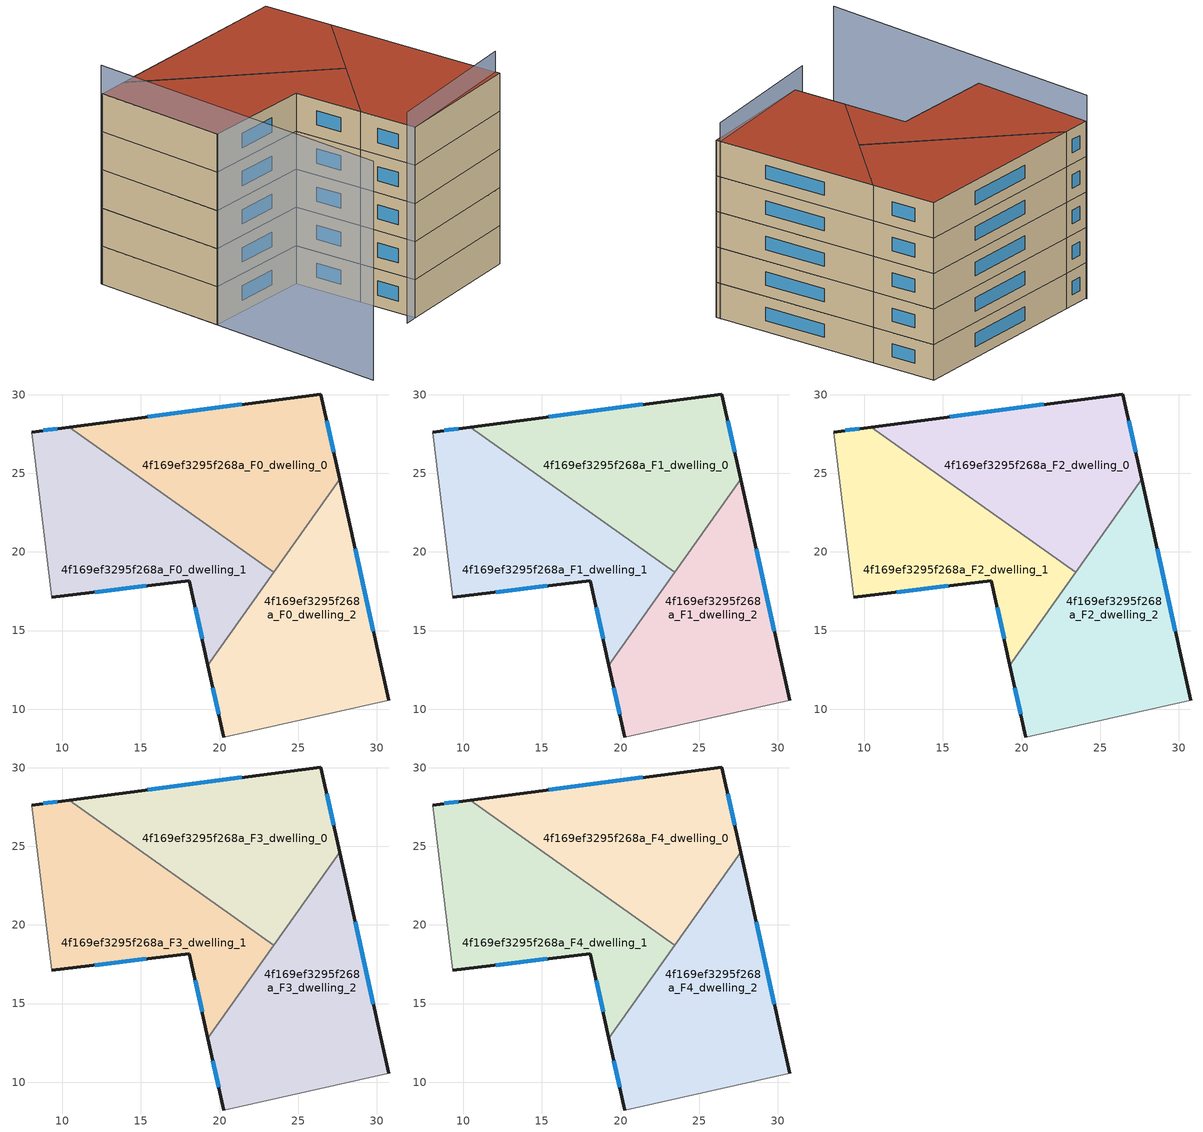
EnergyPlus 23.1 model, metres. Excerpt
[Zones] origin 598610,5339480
4f169ef3295f268a_F0_dwelling_0
 floor ground (EU_floor_Construction): 26.45,30.04 27.65,24.63 23.45,18.71 10.43,27.94 z0
 wall outside (EU_wall_Construction): 27.65,24.63 26.45,30.04 10.43,27.94 z0:3
 wall to 4f169ef3295f268a_F0_dwelling_1 (EU_wall_Construction): 10.43,27.94 23.45,18.71 z0:3
 wall to 4f169ef3295f268a_F0_dwelling_2 (EU_wall_Construction): 23.45,18.71 27.65,24.63 z0:3
 window (EU_Window_Construction): 27.27,26.33 26.82,28.35 / 21.43,29.38 15.45,28.6 z0.94:2.06
4f169ef3295f268a_F0_dwelling_1
 floor ground (EU_floor_Construction): 23.45,18.71 19.27,12.8 18.08,18.17 9.31,17.12 8.05,27.63 10.43,27.94 z0
 wall outside (EU_wall_Construction): 9.31,17.12 18.08,18.17 19.27,12.8 / 10.43,27.94 8.05,27.63 z0:3
 wall adiabatic (EU_wall_Construction): 8.05,27.63 9.31,17.12 z0:3
 wall to 4f169ef3295f268a_F0_dwelling_2 (EU_wall_Construction): 19.27,12.8 23.45,18.71 z0:3
 window (EU_Window_Construction): 18.45,16.49 18.89,14.48 / 12.06,17.45 15.33,17.84 / 9.68,27.84 8.8,27.72 z0.94:2.06
4f169ef3295f268a_F0_dwelling_2
 floor ground (EU_floor_Construction): 27.65,24.63 30.77,10.55 20.28,8.23 19.27,12.8 z0
 wall outside (EU_wall_Construction): 19.27,12.8 20.28,8.23 / 30.77,10.55 27.65,24.63 z0:3
 wall adiabatic (EU_wall_Construction): 20.28,8.23 30.77,10.55 z0:3
 window (EU_Window_Construction): 19.58,11.37 19.96,9.66 / 29.79,14.97 28.63,20.22 z0.94:2.06
4f169ef3295f268a_F1_dwelling_0
 floor to 4f169ef3295f268a_F0_dwelling_0 (EU_floor_Construction): 26.45,30.04 27.65,24.63 23.45,18.71 10.43,27.94 z3
 wall outside (EU_wall_Construction): 27.65,24.63 26.45,30.04 10.43,27.94 z3:6
 wall to 4f169ef3295f268a_F1_dwelling_1 (EU_wall_Construction): 10.43,27.94 23.45,18.71 z3:6
 wall to 4f169ef3295f268a_F1_dwelling_2 (EU_wall_Construction): 23.45,18.71 27.65,24.63 z3:6
 window (EU_Window_Construction): 27.27,26.33 26.82,28.35 / 21.43,29.38 15.45,28.6 z3.94:5.06
4f169ef3295f268a_F1_dwelling_1
 floor to 4f169ef3295f268a_F0_dwelling_1 (EU_floor_Construction): 23.45,18.71 19.27,12.8 18.08,18.17 9.31,17.12 8.05,27.63 10.43,27.94 z3
 wall outside (EU_wall_Construction): 9.31,17.12 18.08,18.17 19.27,12.8 / 10.43,27.94 8.05,27.63 z3:6
 wall adiabatic (EU_wall_Construction): 8.05,27.63 9.31,17.12 z3:6
 wall to 4f169ef3295f268a_F1_dwelling_2 (EU_wall_Construction): 19.27,12.8 23.45,18.71 z3:6
 window (EU_Window_Construction): 18.45,16.49 18.89,14.48 / 12.06,17.45 15.33,17.84 / 9.68,27.84 8.8,27.72 z3.94:5.06
4f169ef3295f268a_F1_dwelling_2
 floor to 4f169ef3295f268a_F0_dwelling_2 (EU_floor_Construction): 27.65,24.63 30.77,10.55 20.28,8.23 19.27,12.8 z3
 wall outside (EU_wall_Construction): 19.27,12.8 20.28,8.23 / 30.77,10.55 27.65,24.63 z3:6
 wall adiabatic (EU_wall_Construction): 20.28,8.23 30.77,10.55 z3:6
 window (EU_Window_Construction): 19.58,11.37 19.96,9.66 / 29.79,14.97 28.63,20.22 z3.94:5.06
4f169ef3295f268a_F2_dwelling_0
 floor to 4f169ef3295f268a_F1_dwelling_0 (EU_floor_Construction): 26.45,30.04 27.65,24.63 23.45,18.71 10.43,27.94 z6
 wall outside (EU_wall_Construction): 27.65,24.63 26.45,30.04 10.43,27.94 z6:9
 wall to 4f169ef3295f268a_F2_dwelling_1 (EU_wall_Construction): 10.43,27.94 23.45,18.71 z6:9
 wall to 4f169ef3295f268a_F2_dwelling_2 (EU_wall_Construction): 23.45,18.71 27.65,24.63 z6:9
 window (EU_Window_Construction): 27.27,26.33 26.82,28.35 / 21.43,29.38 15.45,28.6 z6.94:8.06
4f169ef3295f268a_F2_dwelling_1
 floor to 4f169ef3295f268a_F1_dwelling_1 (EU_floor_Construction): 23.45,18.71 19.27,12.8 18.08,18.17 9.31,17.12 8.05,27.63 10.43,27.94 z6
 wall outside (EU_wall_Construction): 9.31,17.12 18.08,18.17 19.27,12.8 / 10.43,27.94 8.05,27.63 z6:9
 wall adiabatic (EU_wall_Construction): 8.05,27.63 9.31,17.12 z6:9
 wall to 4f169ef3295f268a_F2_dwelling_2 (EU_wall_Construction): 19.27,12.8 23.45,18.71 z6:9
 window (EU_Window_Construction): 18.45,16.49 18.89,14.48 / 12.06,17.45 15.33,17.84 / 9.68,27.84 8.8,27.72 z6.94:8.06
4f169ef3295f268a_F2_dwelling_2
 floor to 4f169ef3295f268a_F1_dwelling_2 (EU_floor_Construction): 27.65,24.63 30.77,10.55 20.28,8.23 19.27,12.8 z6
 wall outside (EU_wall_Construction): 19.27,12.8 20.28,8.23 / 30.77,10.55 27.65,24.63 z6:9
 wall adiabatic (EU_wall_Construction): 20.28,8.23 30.77,10.55 z6:9
 window (EU_Window_Construction): 19.58,11.37 19.96,9.66 / 29.79,14.97 28.63,20.22 z6.94:8.06
4f169ef3295f268a_F3_dwelling_0
 floor to 4f169ef3295f268a_F2_dwelling_0 (EU_floor_Construction): 26.45,30.04 27.65,24.63 23.45,18.71 10.43,27.94 z9
 wall outside (EU_wall_Construction): 27.65,24.63 26.45,30.04 10.43,27.94 z9:12
 wall to 4f169ef3295f268a_F3_dwelling_1 (EU_wall_Construction): 10.43,27.94 23.45,18.71 z9:12
 wall to 4f169ef3295f268a_F3_dwelling_2 (EU_wall_Construction): 23.45,18.71 27.65,24.63 z9:12
 window (EU_Window_Construction): 27.27,26.33 26.82,28.35 / 21.43,29.38 15.45,28.6 z9.94:11.06
4f169ef3295f268a_F3_dwelling_1
 floor to 4f169ef3295f268a_F2_dwelling_1 (EU_floor_Construction): 23.45,18.71 19.27,12.8 18.08,18.17 9.31,17.12 8.05,27.63 10.43,27.94 z9
 wall outside (EU_wall_Construction): 9.31,17.12 18.08,18.17 19.27,12.8 / 10.43,27.94 8.05,27.63 z9:12
 wall adiabatic (EU_wall_Construction): 8.05,27.63 9.31,17.12 z9:12
 wall to 4f169ef3295f268a_F3_dwelling_2 (EU_wall_Construction): 19.27,12.8 23.45,18.71 z9:12
 window (EU_Window_Construction): 18.45,16.49 18.89,14.48 / 12.06,17.45 15.33,17.84 / 9.68,27.84 8.8,27.72 z9.94:11.06
4f169ef3295f268a_F3_dwelling_2
 floor to 4f169ef3295f268a_F2_dwelling_2 (EU_floor_Construction): 27.65,24.63 30.77,10.55 20.28,8.23 19.27,12.8 z9
 wall outside (EU_wall_Construction): 19.27,12.8 20.28,8.23 / 30.77,10.55 27.65,24.63 z9:12
 wall adiabatic (EU_wall_Construction): 20.28,8.23 30.77,10.55 z9:12
 window (EU_Window_Construction): 19.58,11.37 19.96,9.66 / 29.79,14.97 28.63,20.22 z9.94:11.06
4f169ef3295f268a_F4_dwelling_0
 floor to 4f169ef3295f268a_F3_dwelling_0 (EU_floor_Construction): 26.45,30.04 27.65,24.63 23.45,18.71 10.43,27.94 z12
 wall outside (EU_wall_Construction): 27.65,24.63 26.45,30.04 10.43,27.94 z12:15
 wall to 4f169ef3295f268a_F4_dwelling_1 (EU_wall_Construction): 10.43,27.94 23.45,18.71 z12:15
 wall to 4f169ef3295f268a_F4_dwelling_2 (EU_wall_Construction): 23.45,18.71 27.65,24.63 z12:15
 window (EU_Window_Construction): 27.27,26.33 26.82,28.35 / 21.43,29.38 15.45,28.6 z12.94:14.06
 roof outside (EU_roof_Construction): 23.45,18.71 27.65,24.63 26.45,30.04 10.43,27.94 z15
4f169ef3295f268a_F4_dwelling_1
 floor to 4f169ef3295f268a_F3_dwelling_1 (EU_floor_Construction): 23.45,18.71 19.27,12.8 18.08,18.17 9.31,17.12 8.05,27.63 10.43,27.94 z12
 wall outside (EU_wall_Construction): 9.31,17.12 18.08,18.17 19.27,12.8 / 10.43,27.94 8.05,27.63 z12:15
 wall adiabatic (EU_wall_Construction): 8.05,27.63 9.31,17.12 z12:15
 wall to 4f169ef3295f268a_F4_dwelling_2 (EU_wall_Construction): 19.27,12.8 23.45,18.71 z12:15
 window (EU_Window_Construction): 18.45,16.49 18.89,14.48 / 12.06,17.45 15.33,17.84 / 9.68,27.84 8.8,27.72 z12.94:14.06
 roof outside (EU_roof_Construction): 19.27,12.8 23.45,18.71 10.43,27.94 8.05,27.63 9.31,17.12 18.08,18.17 z15
4f169ef3295f268a_F4_dwelling_2
 floor to 4f169ef3295f268a_F3_dwelling_2 (EU_floor_Construction): 27.65,24.63 30.77,10.55 20.28,8.23 19.27,12.8 z12
 wall outside (EU_wall_Construction): 19.27,12.8 20.28,8.23 / 30.77,10.55 27.65,24.63 z12:15
 wall adiabatic (EU_wall_Construction): 20.28,8.23 30.77,10.55 z12:15
 window (EU_Window_Construction): 19.58,11.37 19.96,9.66 / 29.79,14.97 28.63,20.22 z12.94:14.06
 roof outside (EU_roof_Construction): 30.77,10.55 27.65,24.63 19.27,12.8 20.28,8.23 z15
shading: 19.23,7.99 30.73,10.93 z0:16.6; 8.04,27.71 11.03,2.9 z0:17.2
[Building]
EU S2 Campaign: North Axis=0; Terrain=City; Solar Distribution=FullExterior
[Site:Location]
Vienna: Latitude=48; Longitude=16.5; Time Zone=1; Elevation=183
[SizingPeriod:WeatherFileDays]
AnnualSizingPeriod: Begin Month=1; Begin Day of Month=1; End Month=12; End Day of Month=31; Day of Week for Start Day=Monday; Use Weather File Daylight Saving Period=No; Use Weather File Rain and Snow Indicators=No
[MATERIAL]
EU_InternalMass_Material: Roughness=MediumRough; Thickness=0.1; Conductivity=1; Density=1800; Specific Heat=900; Thermal Absorptance=0.9; Solar Absorptance=0.7; Visible Absorptance=0.7
[MATERIAL:NOMASS] Roughness=MediumRough; Thermal Absorptance=0.9; Solar Absorptance=0.7; Visible Absorptance=0.7
Name | Thermal Resistance
EU_wall_NoMass | 0.914258
EU_roof_NoMass | 0.954009
EU_floor_NoMass | 1.09711
[WINDOWMATERIAL:SIMPLEGLAZINGSYSTEM]
EU_Window_SimpleGlazing: UFactor=2.09642; Solar Heat Gain Coefficient=0.65; Visible Transmittance=0.65
[CONSTRUCTION]
EU_wall_Construction: EU_wall_NoMass
EU_roof_Construction: EU_roof_NoMass
EU_floor_Construction: EU_floor_NoMass
EU_Window_Construction: EU_Window_SimpleGlazing
EU_InternalMass_Construction: EU_InternalMass_Material
[ZONE] Type=1; Multiplier=1; Ceiling Height=autocalculate; Floor Area=autocalculate; Part of Total Floor Area=Yes
Name | Volume
4f169ef3295f268a_F0_dwelling_0; 4f169ef3295f268a_F1_dwelling_0; 4f169ef3295f268a_F2_dwelling_0; 4f169ef3295f268a_F3_dwelling_0; 4f169ef3295f268a_F4_dwelling_0 | 307.685
4f169ef3295f268a_F0_dwelling_1; 4f169ef3295f268a_F1_dwelling_1; 4f169ef3295f268a_F2_dwelling_1; 4f169ef3295f268a_F3_dwelling_1; 4f169ef3295f268a_F4_dwelling_1 | 307.693
4f169ef3295f268a_F0_dwelling_2; 4f169ef3295f268a_F1_dwelling_2; 4f169ef3295f268a_F2_dwelling_2; 4f169ef3295f268a_F3_dwelling_2; 4f169ef3295f268a_F4_dwelling_2 | 307.709
[INTERNALMASS] Construction=EU_InternalMass_Construction
Name | Zone or ZoneList | Surface Area
4f169ef3295f268a_F0_dwelling_0_EU_InternalMass | 4f169ef3295f268a_F0_dwelling_0 | 102.56
4f169ef3295f268a_F0_dwelling_1_EU_InternalMass | 4f169ef3295f268a_F0_dwelling_1 | 102.565
4f169ef3295f268a_F0_dwelling_2_EU_InternalMass | 4f169ef3295f268a_F0_dwelling_2 | 102.57
4f169ef3295f268a_F1_dwelling_0_EU_InternalMass | 4f169ef3295f268a_F1_dwelling_0 | 102.56
4f169ef3295f268a_F1_dwelling_1_EU_InternalMass | 4f169ef3295f268a_F1_dwelling_1 | 102.565
4f169ef3295f268a_F1_dwelling_2_EU_InternalMass | 4f169ef3295f268a_F1_dwelling_2 | 102.57
4f169ef3295f268a_F2_dwelling_0_EU_InternalMass | 4f169ef3295f268a_F2_dwelling_0 | 102.56
4f169ef3295f268a_F2_dwelling_1_EU_InternalMass | 4f169ef3295f268a_F2_dwelling_1 | 102.565
4f169ef3295f268a_F2_dwelling_2_EU_InternalMass | 4f169ef3295f268a_F2_dwelling_2 | 102.57
4f169ef3295f268a_F3_dwelling_0_EU_InternalMass | 4f169ef3295f268a_F3_dwelling_0 | 102.56
4f169ef3295f268a_F3_dwelling_1_EU_InternalMass | 4f169ef3295f268a_F3_dwelling_1 | 102.565
4f169ef3295f268a_F3_dwelling_2_EU_InternalMass | 4f169ef3295f268a_F3_dwelling_2 | 102.57
4f169ef3295f268a_F4_dwelling_0_EU_InternalMass | 4f169ef3295f268a_F4_dwelling_0 | 102.56
4f169ef3295f268a_F4_dwelling_1_EU_InternalMass | 4f169ef3295f268a_F4_dwelling_1 | 102.565
4f169ef3295f268a_F4_dwelling_2_EU_InternalMass | 4f169ef3295f268a_F4_dwelling_2 | 102.57
[OTHEREQUIPMENT] Fuel Type=Electricity; Design Level Calculation Method=Watts/Area; Power per Zone Floor Area=1; Fraction Latent=0; Fraction Radiant=0; Fraction Lost=0; Carbon Dioxide Generation Rate=0; EndUse Subcategory=EU_Step8_InternalGains
Name | Zone or ZoneList or Space or SpaceList | Schedule
EU_Step8_InternalGain_4f169ef3295f268a_F0_dwelling_0_f000 | 4f169ef3295f268a_F0_dwelling_0 | EU_Step8_GainSchedule_4f169ef3295f268a_F0_dwelling_0_f000
EU_Step8_InternalGain_4f169ef3295f268a_F0_dwelling_1_f000 | 4f169ef3295f268a_F0_dwelling_1 | EU_Step8_GainSchedule_4f169ef3295f268a_F0_dwelling_1_f000
EU_Step8_InternalGain_4f169ef3295f268a_F0_dwelling_2_f000 | 4f169ef3295f268a_F0_dwelling_2 | EU_Step8_GainSchedule_4f169ef3295f268a_F0_dwelling_2_f000
EU_Step8_InternalGain_4f169ef3295f268a_F1_dwelling_0_f000 | 4f169ef3295f268a_F1_dwelling_0 | EU_Step8_GainSchedule_4f169ef3295f268a_F1_dwelling_0_f000
EU_Step8_InternalGain_4f169ef3295f268a_F1_dwelling_1_f000 | 4f169ef3295f268a_F1_dwelling_1 | EU_Step8_GainSchedule_4f169ef3295f268a_F1_dwelling_1_f000
EU_Step8_InternalGain_4f169ef3295f268a_F1_dwelling_2_f000 | 4f169ef3295f268a_F1_dwelling_2 | EU_Step8_GainSchedule_4f169ef3295f268a_F1_dwelling_2_f000
EU_Step8_InternalGain_4f169ef3295f268a_F2_dwelling_0_f000 | 4f169ef3295f268a_F2_dwelling_0 | EU_Step8_GainSchedule_4f169ef3295f268a_F2_dwelling_0_f000
EU_Step8_InternalGain_4f169ef3295f268a_F2_dwelling_1_f000 | 4f169ef3295f268a_F2_dwelling_1 | EU_Step8_GainSchedule_4f169ef3295f268a_F2_dwelling_1_f000
EU_Step8_InternalGain_4f169ef3295f268a_F2_dwelling_2_f000 | 4f169ef3295f268a_F2_dwelling_2 | EU_Step8_GainSchedule_4f169ef3295f268a_F2_dwelling_2_f000
EU_Step8_InternalGain_4f169ef3295f268a_F3_dwelling_0_f000 | 4f169ef3295f268a_F3_dwelling_0 | EU_Step8_GainSchedule_4f169ef3295f268a_F3_dwelling_0_f000
EU_Step8_InternalGain_4f169ef3295f268a_F3_dwelling_1_f000 | 4f169ef3295f268a_F3_dwelling_1 | EU_Step8_GainSchedule_4f169ef3295f268a_F3_dwelling_1_f000
EU_Step8_InternalGain_4f169ef3295f268a_F3_dwelling_2_f000 | 4f169ef3295f268a_F3_dwelling_2 | EU_Step8_GainSchedule_4f169ef3295f268a_F3_dwelling_2_f000
EU_Step8_InternalGain_4f169ef3295f268a_F4_dwelling_0_f000 | 4f169ef3295f268a_F4_dwelling_0 | EU_Step8_GainSchedule_4f169ef3295f268a_F4_dwelling_0_f000
EU_Step8_InternalGain_4f169ef3295f268a_F4_dwelling_1_f000 | 4f169ef3295f268a_F4_dwelling_1 | EU_Step8_GainSchedule_4f169ef3295f268a_F4_dwelling_1_f000
EU_Step8_InternalGain_4f169ef3295f268a_F4_dwelling_2_f000 | 4f169ef3295f268a_F4_dwelling_2 | EU_Step8_GainSchedule_4f169ef3295f268a_F4_dwelling_2_f000
[ZONEVENTILATION:DESIGNFLOWRATE] Schedule=EU_AlwaysOn; Design Flow Rate Calculation Method=AirChanges/Hour; Air Changes per Hour=0.546891; Ventilation Type=Natural; Fan Pressure Rise=0; Fan Total Efficiency=1; Constant Term Coefficient=1; Temperature Term Coefficient=0; Velocity Term Coefficient=0; Velocity Squared Term Coefficient=0; Minimum Indoor Temperature=-100; Maximum Indoor Temperature=100; Delta Temperature=-100; Minimum Outdoor Temperature=-100; Maximum Outdoor Temperature=100; Maximum Wind Speed=40
Name | Zone or ZoneList or Space or SpaceList
EU_ConstantAir_4f169ef3295f268a_F0_dwelling_0 | 4f169ef3295f268a_F0_dwelling_0
EU_ConstantAir_4f169ef3295f268a_F0_dwelling_1 | 4f169ef3295f268a_F0_dwelling_1
EU_ConstantAir_4f169ef3295f268a_F0_dwelling_2 | 4f169ef3295f268a_F0_dwelling_2
EU_ConstantAir_4f169ef3295f268a_F1_dwelling_0 | 4f169ef3295f268a_F1_dwelling_0
EU_ConstantAir_4f169ef3295f268a_F1_dwelling_1 | 4f169ef3295f268a_F1_dwelling_1
EU_ConstantAir_4f169ef3295f268a_F1_dwelling_2 | 4f169ef3295f268a_F1_dwelling_2
EU_ConstantAir_4f169ef3295f268a_F2_dwelling_0 | 4f169ef3295f268a_F2_dwelling_0
EU_ConstantAir_4f169ef3295f268a_F2_dwelling_1 | 4f169ef3295f268a_F2_dwelling_1
EU_ConstantAir_4f169ef3295f268a_F2_dwelling_2 | 4f169ef3295f268a_F2_dwelling_2
EU_ConstantAir_4f169ef3295f268a_F3_dwelling_0 | 4f169ef3295f268a_F3_dwelling_0
EU_ConstantAir_4f169ef3295f268a_F3_dwelling_1 | 4f169ef3295f268a_F3_dwelling_1
EU_ConstantAir_4f169ef3295f268a_F3_dwelling_2 | 4f169ef3295f268a_F3_dwelling_2
EU_ConstantAir_4f169ef3295f268a_F4_dwelling_0 | 4f169ef3295f268a_F4_dwelling_0
EU_ConstantAir_4f169ef3295f268a_F4_dwelling_1 | 4f169ef3295f268a_F4_dwelling_1
EU_ConstantAir_4f169ef3295f268a_F4_dwelling_2 | 4f169ef3295f268a_F4_dwelling_2
[HVACTEMPLATE:THERMOSTAT] Constant Heating Setpoint=20; Constant Cooling Setpoint=50
EU_HeatOnly_4f169ef3295f268a_F0_dwelling_0; EU_HeatOnly_4f169ef3295f268a_F0_dwelling_1; EU_HeatOnly_4f169ef3295f268a_F0_dwelling_2; EU_HeatOnly_4f169ef3295f268a_F1_dwelling_0; EU_HeatOnly_4f169ef3295f268a_F1_dwelling_1; EU_HeatOnly_4f169ef3295f268a_F1_dwelling_2; EU_HeatOnly_4f169ef3295f268a_F2_dwelling_0; EU_HeatOnly_4f169ef3295f268a_F2_dwelling_1; EU_HeatOnly_4f169ef3295f268a_F2_dwelling_2; EU_HeatOnly_4f169ef3295f268a_F3_dwelling_0; EU_HeatOnly_4f169ef3295f268a_F3_dwelling_1; EU_HeatOnly_4f169ef3295f268a_F3_dwelling_2; EU_HeatOnly_4f169ef3295f268a_F4_dwelling_0; EU_HeatOnly_4f169ef3295f268a_F4_dwelling_1; EU_HeatOnly_4f169ef3295f268a_F4_dwelling_2
[HVACTEMPLATE:ZONE:IDEALLOADSAIRSYSTEM] System Availability Schedule=EU_AlwaysOn; Maximum Heating Supply Air Temperature=50; Minimum Cooling Supply Air Temperature=13; Maximum Heating Supply Air Humidity Ratio=0.0156; Minimum Cooling Supply Air Humidity Ratio=0.0077; Heating Limit=NoLimit; Cooling Limit=NoLimit; Heating Availability Schedule=EU_AlwaysOn; Cooling Availability Schedule=EU_CoolingOff; Dehumidification Control Type=ConstantSensibleHeatRatio; Cooling Sensible Heat Ratio=0.7; Dehumidification Setpoint=60; Humidification Control Type=None; Humidification Setpoint=30; Outdoor Air Method=None; Outdoor Air Flow Rate per Person=0.00944; Outdoor Air Flow Rate per Zone Floor Area=0; Outdoor Air Flow Rate per Zone=0; Demand Controlled Ventilation Type=None; Outdoor Air Economizer Type=NoEconomizer; Heat Recovery Type=None; Sensible Heat Recovery Effectiveness=0.7; Latent Heat Recovery Effectiveness=0.65
Name | Template Thermostat
4f169ef3295f268a_F0_dwelling_0 | EU_HeatOnly_4f169ef3295f268a_F0_dwelling_0
4f169ef3295f268a_F0_dwelling_1 | EU_HeatOnly_4f169ef3295f268a_F0_dwelling_1
4f169ef3295f268a_F0_dwelling_2 | EU_HeatOnly_4f169ef3295f268a_F0_dwelling_2
4f169ef3295f268a_F1_dwelling_0 | EU_HeatOnly_4f169ef3295f268a_F1_dwelling_0
4f169ef3295f268a_F1_dwelling_1 | EU_HeatOnly_4f169ef3295f268a_F1_dwelling_1
4f169ef3295f268a_F1_dwelling_2 | EU_HeatOnly_4f169ef3295f268a_F1_dwelling_2
4f169ef3295f268a_F2_dwelling_0 | EU_HeatOnly_4f169ef3295f268a_F2_dwelling_0
4f169ef3295f268a_F2_dwelling_1 | EU_HeatOnly_4f169ef3295f268a_F2_dwelling_1
4f169ef3295f268a_F2_dwelling_2 | EU_HeatOnly_4f169ef3295f268a_F2_dwelling_2
4f169ef3295f268a_F3_dwelling_0 | EU_HeatOnly_4f169ef3295f268a_F3_dwelling_0
4f169ef3295f268a_F3_dwelling_1 | EU_HeatOnly_4f169ef3295f268a_F3_dwelling_1
4f169ef3295f268a_F3_dwelling_2 | EU_HeatOnly_4f169ef3295f268a_F3_dwelling_2
4f169ef3295f268a_F4_dwelling_0 | EU_HeatOnly_4f169ef3295f268a_F4_dwelling_0
4f169ef3295f268a_F4_dwelling_1 | EU_HeatOnly_4f169ef3295f268a_F4_dwelling_1
4f169ef3295f268a_F4_dwelling_2 | EU_HeatOnly_4f169ef3295f268a_F4_dwelling_2
[SIZING:ZONE] Zone Cooling Design Supply Air Temperature Input Method=SupplyAirTemperature; Zone Cooling Design Supply Air Temperature=13; Zone Heating Design Supply Air Temperature Input Method=SupplyAirTemperature; Zone Heating Design Supply Air Temperature=50; Zone Cooling Design Supply Air Humidity Ratio=0.008; Zone Heating Design Supply Air Humidity Ratio=0.008; Cooling Design Air Flow Method=DesignDay; Cooling Design Air Flow Rate=0; Cooling Minimum Air Flow per Zone Floor Area=0.000762; Cooling Minimum Air Flow=0; Cooling Minimum Air Flow Fraction=0.2; Heating Design Air Flow Method=DesignDay; Heating Design Air Flow Rate=0; Heating Maximum Air Flow per Zone Floor Area=0.002032; Heating Maximum Air Flow=0.141576; Heating Maximum Air Flow Fraction=0.3; Account for Dedicated Outdoor Air System=No; Dedicated Outdoor Air System Control Strategy=NeutralSupplyAir; Dedicated Outdoor Air Low Setpoint Temperature for Design=autosize; Dedicated Outdoor Air High Setpoint Temperature for Design=autosize; Zone Load Sizing Method=Sensible Load Only No Latent Load; Zone Latent Cooling Design Supply Air Humidity Ratio Input Method=HumidityRatioDifference; Zone Cooling Design Supply Air Humidity Ratio Difference=0.005; Zone Latent Heating Design Supply Air Humidity Ratio Input Method=HumidityRatioDifference; Zone Humidification Design Supply Air Humidity Ratio Difference=0.005
4f169ef3295f268a_F0_dwelling_0; 4f169ef3295f268a_F0_dwelling_1; 4f169ef3295f268a_F0_dwelling_2; 4f169ef3295f268a_F1_dwelling_0; 4f169ef3295f268a_F1_dwelling_1; 4f169ef3295f268a_F1_dwelling_2; 4f169ef3295f268a_F2_dwelling_0; 4f169ef3295f268a_F2_dwelling_1; 4f169ef3295f268a_F2_dwelling_2; 4f169ef3295f268a_F3_dwelling_0; 4f169ef3295f268a_F3_dwelling_1; 4f169ef3295f268a_F3_dwelling_2; 4f169ef3295f268a_F4_dwelling_0; 4f169ef3295f268a_F4_dwelling_1; 4f169ef3295f268a_F4_dwelling_2
[SCHEDULE:CONSTANT]
Name | Hourly Value
EU_AlwaysOn | 1
EU_CoolingOff | 0
[SCHEDULE:FILE] Column Number=1; Rows to Skip at Top=0; Number of Hours of Data=8760; Column Separator=Comma; Interpolate to Timestep=No; Minutes per Item=60; Adjust Schedule for Daylight Savings=Yes
Name | File
EU_Step8_GainSchedule_4f169ef3295f268a_F0_dwelling_0_f000 | ../../schedules/4f169ef3295f268a/4f169ef3295f268a_F0_dwelling_0_f000_gain.csv
EU_Step8_GainSchedule_4f169ef3295f268a_F0_dwelling_1_f000 | ../../schedules/4f169ef3295f268a/4f169ef3295f268a_F0_dwelling_1_f000_gain.csv
EU_Step8_GainSchedule_4f169ef3295f268a_F0_dwelling_2_f000 | ../../schedules/4f169ef3295f268a/4f169ef3295f268a_F0_dwelling_2_f000_gain.csv
EU_Step8_GainSchedule_4f169ef3295f268a_F1_dwelling_0_f000 | ../../schedules/4f169ef3295f268a/4f169ef3295f268a_F1_dwelling_0_f000_gain.csv
EU_Step8_GainSchedule_4f169ef3295f268a_F1_dwelling_1_f000 | ../../schedules/4f169ef3295f268a/4f169ef3295f268a_F1_dwelling_1_f000_gain.csv
EU_Step8_GainSchedule_4f169ef3295f268a_F1_dwelling_2_f000 | ../../schedules/4f169ef3295f268a/4f169ef3295f268a_F1_dwelling_2_f000_gain.csv
EU_Step8_GainSchedule_4f169ef3295f268a_F2_dwelling_0_f000 | ../../schedules/4f169ef3295f268a/4f169ef3295f268a_F2_dwelling_0_f000_gain.csv
EU_Step8_GainSchedule_4f169ef3295f268a_F2_dwelling_1_f000 | ../../schedules/4f169ef3295f268a/4f169ef3295f268a_F2_dwelling_1_f000_gain.csv
EU_Step8_GainSchedule_4f169ef3295f268a_F2_dwelling_2_f000 | ../../schedules/4f169ef3295f268a/4f169ef3295f268a_F2_dwelling_2_f000_gain.csv
EU_Step8_GainSchedule_4f169ef3295f268a_F3_dwelling_0_f000 | ../../schedules/4f169ef3295f268a/4f169ef3295f268a_F3_dwelling_0_f000_gain.csv
EU_Step8_GainSchedule_4f169ef3295f268a_F3_dwelling_1_f000 | ../../schedules/4f169ef3295f268a/4f169ef3295f268a_F3_dwelling_1_f000_gain.csv
EU_Step8_GainSchedule_4f169ef3295f268a_F3_dwelling_2_f000 | ../../schedules/4f169ef3295f268a/4f169ef3295f268a_F3_dwelling_2_f000_gain.csv
EU_Step8_GainSchedule_4f169ef3295f268a_F4_dwelling_0_f000 | ../../schedules/4f169ef3295f268a/4f169ef3295f268a_F4_dwelling_0_f000_gain.csv
EU_Step8_GainSchedule_4f169ef3295f268a_F4_dwelling_1_f000 | ../../schedules/4f169ef3295f268a/4f169ef3295f268a_F4_dwelling_1_f000_gain.csv
EU_Step8_GainSchedule_4f169ef3295f268a_F4_dwelling_2_f000 | ../../schedules/4f169ef3295f268a/4f169ef3295f268a_F4_dwelling_2_f000_gain.csv
